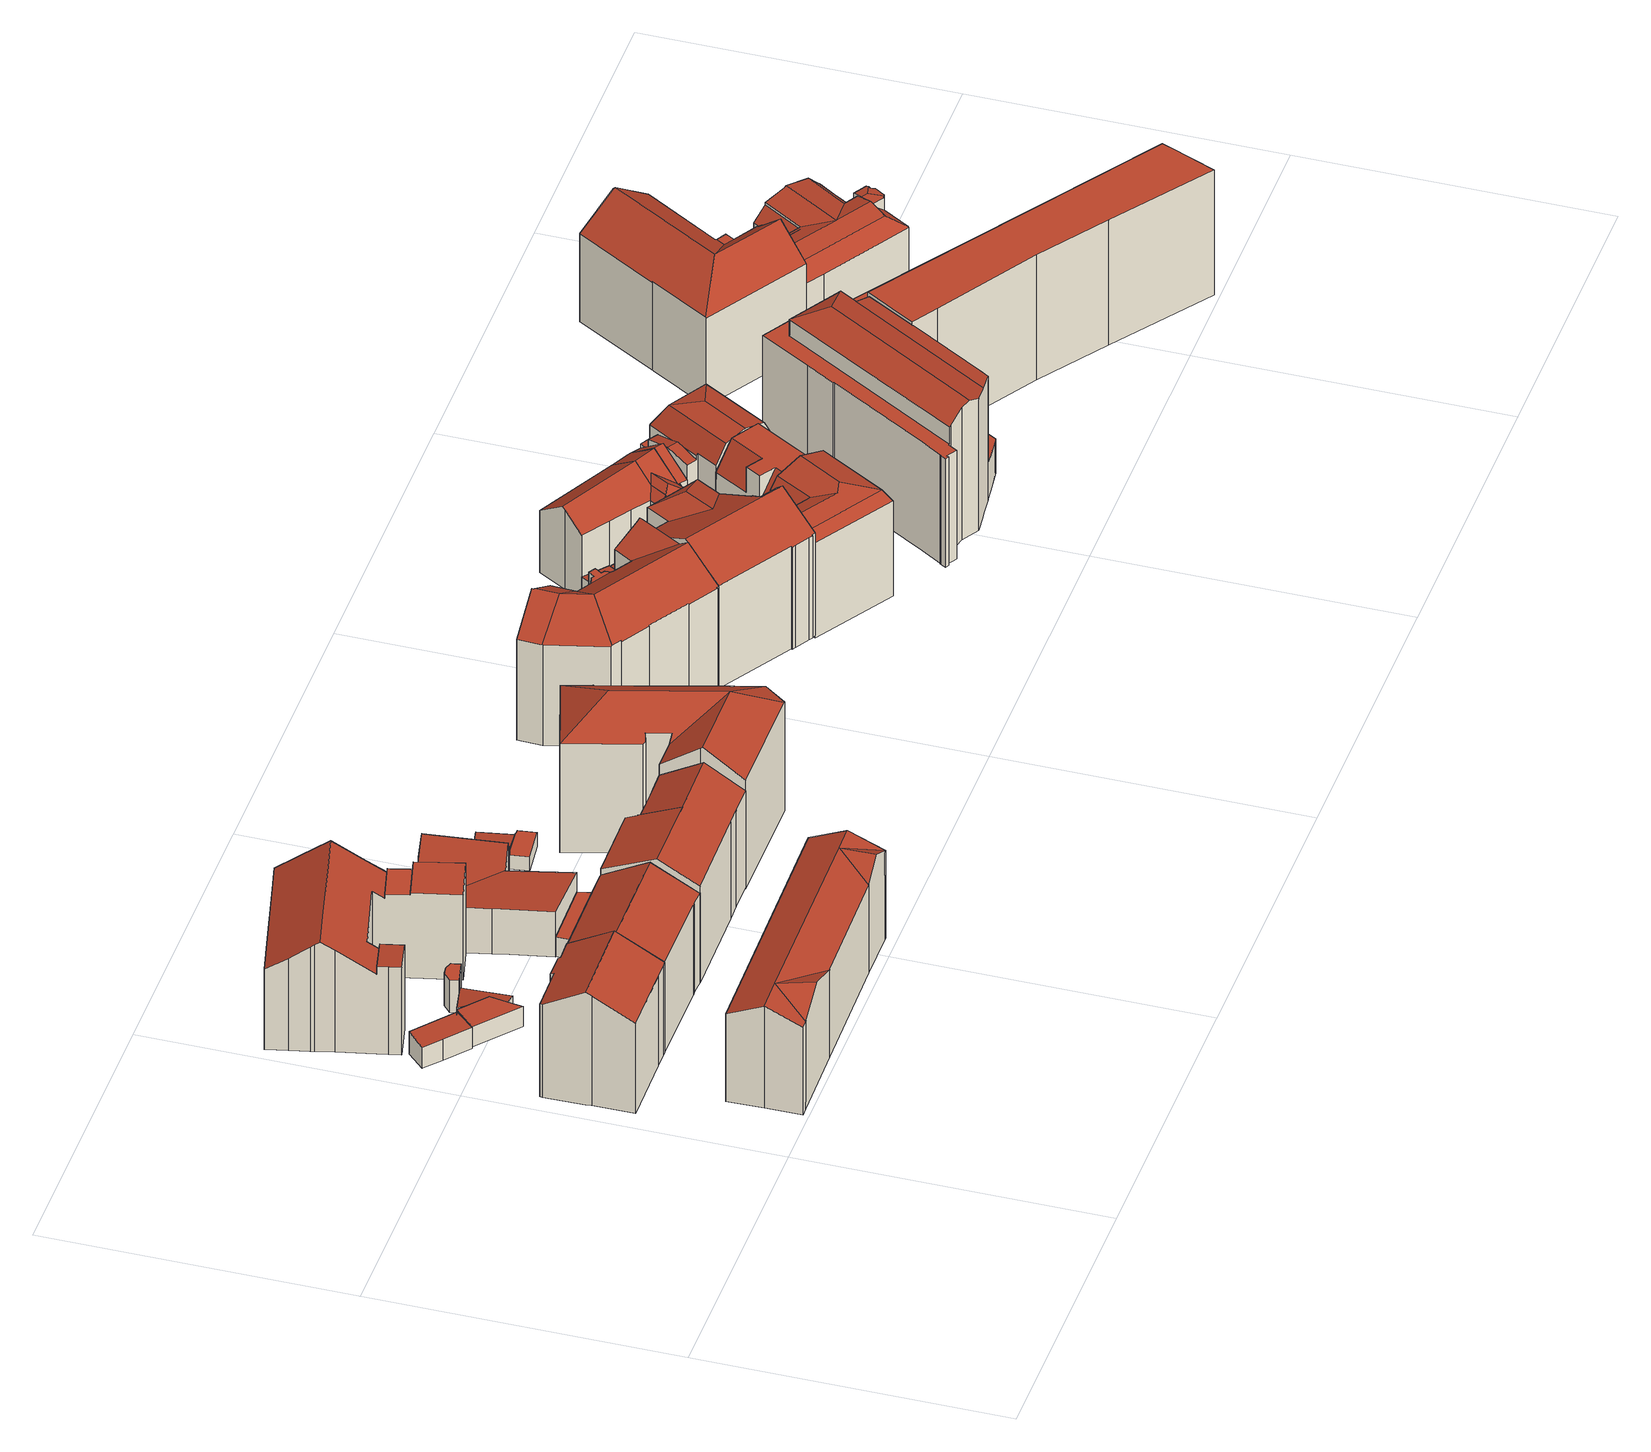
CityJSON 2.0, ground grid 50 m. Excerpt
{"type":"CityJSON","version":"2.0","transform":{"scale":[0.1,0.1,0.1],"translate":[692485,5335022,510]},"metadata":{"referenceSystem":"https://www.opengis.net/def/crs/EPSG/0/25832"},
"CityObjects":{
"building1":{"type":"Building","attributes":{"Gemeindeschluessel":"09162000","HoeheDach":"532.280","HoeheGrund":"511.600","Methode":"2000","NiedrigsteTraufeDesGebaeudes":"528.114","Geometrietyp2DReferenz":"3000","function":"31001_9998","roofType":"3100","measuredHeight":20.68,"storeysAboveGround":4},"geometry":[{"type":"MultiSurface","lod":"2","boundaries":[[[0,1,2,3,4,5,6,7,8,9]],[[10,11,12,13]],[[14,3,2,15]],[[16,9,8,17,18,19]],[[20,12,11,21,0,9,16,22]],[[23,24,10,13,25,26,19,18,17,27,28,29,30,14,15,31]],[[30,4,3,14]],[[15,2,1,31]],[[28,6,5,29]],[[29,5,4,30]],[[26,22,16,19]],[[24,21,11,10]],[[17,8,7,27]],[[25,20,22,26]],[[21,24,23,31,1,0]],[[13,12,20,25]],[[27,7,6,28]]],"semantics":{"surfaces":[{"type":"RoofSurface"},{"type":"WallSurface"},{"type":"GroundSurface"}],"values":[0,1,1,1,0,2,1,1,1,1,1,1,1,1,1,1,1]}}]},
"building2":{"type":"Building","attributes":{"Gemeindeschluessel":"09162000","HoeheDach":"515.642","HoeheGrund":"511.520","Methode":"1000","NiedrigsteTraufeDesGebaeudes":"515.291","Geometrietyp2DReferenz":"3000","function":"31001_2000","roofType":"1000","measuredHeight":4.12},"geometry":[{"type":"MultiSurface","lod":"2","boundaries":[[[32,33,34,35,36,37]],[[38,39,34,33]],[[35,34,39,40,41,42,36]],[[36,42,41,43,44,37]],[[38,33,32,37,44,43,45]],[[43,41,40,45]],[[45,40,39,38]]],"semantics":{"surfaces":[{"type":"WallSurface"},{"type":"RoofSurface"},{"type":"GroundSurface"}],"values":[0,0,1,0,2,0,0]}}]},
"building3":{"type":"Building","attributes":{"Gemeindeschluessel":"09162000","HoeheDach":"516.068","HoeheGrund":"511.680","Methode":"1000","NiedrigsteTraufeDesGebaeudes":"515.443","Geometrietyp2DReferenz":"3000","function":"31001_2000","roofType":"1000","measuredHeight":4.39},"geometry":[{"type":"MultiSurface","lod":"2","boundaries":[[[46,47,48,49]],[[50,51,52,53]],[[53,52,54,55]],[[49,48,51,50]],[[55,46,49,50,53]],[[52,51,48,47,54]],[[55,54,47,46]]],"semantics":{"surfaces":[{"type":"WallSurface"},{"type":"GroundSurface"},{"type":"RoofSurface"}],"values":[0,0,0,0,1,2,0]}}]},
"building4":{"type":"Building","attributes":{"Gemeindeschluessel":"09162000","HoeheDach":"516.424","HoeheGrund":"511.676","Methode":"2000","NiedrigsteTraufeDesGebaeudes":"514.702","Geometrietyp2DReferenz":"3000","function":"31001_2000","roofType":"2100","measuredHeight":4.75},"geometry":[{"type":"MultiSurface","lod":"2","boundaries":[[[56,57,58,59,60,61]],[[62,60,59,63]],[[49,56,61,46]],[[50,57,56,49]],[[63,59,58,64]],[[46,62,63,64,50,49]],[[64,58,57,50]],[[46,61,60,62]]],"semantics":{"surfaces":[{"type":"RoofSurface"},{"type":"WallSurface"},{"type":"GroundSurface"}],"values":[0,1,1,1,1,2,1,1]}}]},
"building5":{"type":"Building","attributes":{"Gemeindeschluessel":"09162000","HoeheDach":"529.180","HoeheGrund":"510.550","Methode":"2000","NiedrigsteTraufeDesGebaeudes":"526.620","Geometrietyp2DReferenz":"3000","function":"31001_9998","roofType":"3100","measuredHeight":18.63,"storeysAboveGround":4},"geometry":[{"type":"MultiSurface","lod":"2","boundaries":[[[65,66,67,68]],[[65,69,70,71,66]],[[72,73,74,75]],[[72,75,70,76,77]],[[78,79,80,81]],[[82,70,75]],[[82,71,70]],[[83,84,85,69]],[[83,69,65]],[[79,78,86,87]],[[85,88,69]],[[68,89,84,83,65]],[[89,90,85,84]],[[90,81,80,88,85]],[[76,70,69,88,80,79,87]],[[77,91,73,72]],[[89,68,67,74,73,91,86,78,81,90]],[[86,91,77,76,87]],[[74,67,66,71,82,75]]],"semantics":{"surfaces":[{"type":"WallSurface"},{"type":"RoofSurface"},{"type":"GroundSurface"}],"values":[0,1,0,1,0,1,1,1,1,0,1,0,0,0,1,0,2,0,0]}}]},
"building6":{"type":"Building","attributes":{"Gemeindeschluessel":"09162000","HoeheDach":"532.120","HoeheGrund":"511.570","Methode":"1000","NiedrigsteTraufeDesGebaeudes":"528.023","Geometrietyp2DReferenz":"3000","function":"31001_9998","roofType":"3100","measuredHeight":20.55,"storeysAboveGround":3},"geometry":[{"type":"MultiSurface","lod":"2","boundaries":[[[92,93,94,10]],[[95,96,97,98,99,100]],[[31,101,102,103]],[[104,99,98,97,105,106,107,108,92,10,24,109,31,103,110,111]],[[108,112,93,92]],[[106,105,113,114,115,107]],[[100,99,104,111,116,117]],[[107,115,112,108]],[[10,94,21,24]],[[117,116,118,102,101,119]],[[21,119,101,31,109,24]],[[97,96,113,105]],[[110,118,116,111]],[[103,102,118,110]],[[93,112,115,114,113,96,95,100,117,119,21,94]]],"semantics":{"surfaces":[{"type":"WallSurface"},{"type":"GroundSurface"},{"type":"RoofSurface"}],"values":[0,0,0,1,0,0,0,0,0,2,0,0,0,0,2]}}]},
"building7":{"type":"Building","attributes":{"Gemeindeschluessel":"09162000","HoeheDach":"517.582","HoeheGrund":"511.582","Methode":"3220","NiedrigsteTraufeDesGebaeudes":"517.582","Geometrietyp2DReferenz":"3000","function":"31001_2000","roofType":"9999","measuredHeight":6},"geometry":[{"type":"MultiSurface","lod":"2","boundaries":[[[120,121,122,123]],[[124,123,122,125,126,127,128]],[[129,130,131,132,121,120,133]],[[121,132,125,122]],[[129,133,124,128]],[[130,129,128,127]],[[133,120,123,124]],[[131,130,127,126]],[[132,131,126,125]]],"semantics":{"surfaces":[{"type":"WallSurface"},{"type":"GroundSurface"},{"type":"RoofSurface"}],"values":[0,1,2,0,0,0,0,0,0]}}]},
"building8":{"type":"Building","attributes":{"Gemeindeschluessel":"09162000","HoeheDach":"531.400","HoeheGrund":"511.310","Methode":"2000","NiedrigsteTraufeDesGebaeudes":"525.935","Geometrietyp2DReferenz":"3000","function":"31001_9998","roofType":"3100","measuredHeight":20.09,"storeysAboveGround":3},"geometry":[{"type":"MultiSurface","lod":"2","boundaries":[[[134,135,136,137]],[[138,139,140,141,142,143,144,145]],[[146,147,148,149]],[[150,151,152,153]],[[154,155,156,153,152,157]],[[158,159,160,161]],[[162,163,160,159]],[[164,165,166,167]],[[168,163,162,169]],[[170,137,136,147,146,171,172]],[[173,174,135,134]],[[175,172,171,176,177,178]],[[142,141,151,150]],[[178,177,165,164]],[[179,180,181,182,183,155,154]],[[184,185,169,162,159,158,186,187,188,189]],[[149,148,174,173,190,191,192]],[[163,168,193,182,181,161,160]],[[166,165,177,176,194,195,157,152,151,141,140,139,138]],[[136,135,174,148,147]],[[191,196,197,189,188,198,199,192]],[[169,185,184,189,197,196,191,190,173,134,137,170,172,175,178,164,167,145,144,143,142,150,153,156,155,183,182,193,168]],[[171,146,149,192,199,198,188,187,179,154,157,195,194,176]],[[158,161,181,180,186]],[[167,166,138,145]],[[187,186,180,179]]],"semantics":{"surfaces":[{"type":"WallSurface"},{"type":"RoofSurface"},{"type":"GroundSurface"}],"values":[0,0,0,0,0,0,1,0,0,0,0,0,0,0,0,0,0,0,1,1,0,2,1,1,0,0]}}]},
"building9":{"type":"Building","attributes":{"Gemeindeschluessel":"09162000","HoeheDach":"515.216","HoeheGrund":"511.610","Methode":"1000","NiedrigsteTraufeDesGebaeudes":"515.216","Geometrietyp2DReferenz":"3000","function":"31001_2000","roofType":"1000","measuredHeight":3.61},"geometry":[{"type":"MultiSurface","lod":"2","boundaries":[[[200,201,202,203,204,205]],[[206,203,202,207]],[[208,209,201,200,205,111]],[[208,111,210,206,207,209]],[[205,204,203,206,210,111]],[[207,202,201,209]]],"semantics":{"surfaces":[{"type":"RoofSurface"},{"type":"WallSurface"},{"type":"GroundSurface"}],"values":[0,1,1,2,1,1]}}]},
"building10":{"type":"Building","attributes":{"Gemeindeschluessel":"09162000","HoeheDach":"532.950","HoeheGrund":"511.436","Methode":"2000","NiedrigsteTraufeDesGebaeudes":"529.121","Geometrietyp2DReferenz":"3000","function":"31001_9998","roofType":"2100","measuredHeight":21.51,"storeysAboveGround":5},"geometry":[{"type":"MultiSurface","lod":"2","boundaries":[[[211,212,213,214,215,216,217]],[[218,219,220,221]],[[222,221,220,215,214]],[[223,224,225,217,216,226]],[[225,227,228,229,211,217]],[[216,215,220,219,230,231,232,233]],[[234,232,231,235]],[[222,214,213,236]],[[234,237,223,226,233,232]],[[222,236,238,229,228,227,239,237,234,235,240,218,221]],[[227,225,224,239]],[[240,230,219,218]],[[238,212,211,229]],[[223,237,239,224]],[[233,226,216]],[[236,213,212,238]],[[235,231,230,240]]],"semantics":{"surfaces":[{"type":"RoofSurface"},{"type":"WallSurface"},{"type":"GroundSurface"}],"values":[0,1,1,0,1,0,1,1,1,2,1,1,1,1,1,1,1]}}]},
"building11":{"type":"Building","attributes":{"Gemeindeschluessel":"09162000","HoeheDach":"519.822","HoeheGrund":"511.500","Methode":"1000","NiedrigsteTraufeDesGebaeudes":"518.815","Geometrietyp2DReferenz":"3000","function":"31001_9998","roofType":"9999","measuredHeight":8.32},"geometry":[{"type":"MultiSurface","lod":"2","boundaries":[[[241,242,243,244]],[[245,246,247,248,249,250]],[[251,252,253,254,255,256]],[[257,258,242,241]],[[254,259,260,243,242,258,261,262,255]],[[263,264,265,266,246,245,250,267,268,252,251,256,269,270,257,241,244]],[[267,250,249,271,272,268]],[[255,262,261,258,257,270,269,256]],[[273,274,247,246,266,265,264,259]],[[253,272,271,249,248,247,274,273,259,254]],[[268,272,253,252]],[[264,263,244,243,260,259]]],"semantics":{"surfaces":[{"type":"WallSurface"},{"type":"RoofSurface"},{"type":"GroundSurface"}],"values":[0,0,0,0,1,2,0,0,0,1,0,0]}}]},
"building12":{"type":"Building","attributes":{"Gemeindeschluessel":"09162000","HoeheDach":"514.893","HoeheGrund":"511.470","Methode":"1000","NiedrigsteTraufeDesGebaeudes":"514.443","Geometrietyp2DReferenz":"3000","function":"31001_2000","roofType":"1000","measuredHeight":3.42},"geometry":[{"type":"MultiSurface","lod":"2","boundaries":[[[275,276,277,278,279,280]],[[277,281,282,278]],[[276,283,281,277]],[[275,280,284,285,283,276]],[[286,284,280,279,278,282]],[[283,285,284,286,282,281]]],"semantics":{"surfaces":[{"type":"GroundSurface"},{"type":"WallSurface"},{"type":"RoofSurface"}],"values":[0,1,1,1,1,2]}}]},
"building13":{"type":"Building","attributes":{"Gemeindeschluessel":"09162000","HoeheDach":"515.369","HoeheGrund":"511.440","Methode":"1000","NiedrigsteTraufeDesGebaeudes":"515.369","Geometrietyp2DReferenz":"3000","function":"31001_2000","roofType":"1000","measuredHeight":3.93},"geometry":[{"type":"MultiSurface","lod":"2","boundaries":[[[287,288,289,290]],[[291,292,293,294,295,296,289,288]],[[297,293,292,298]],[[299,294,293,297]],[[300,295,294,299]],[[287,290,301,300,299,297,298,302]],[[301,296,295,300]],[[298,292,291,302]],[[290,289,296,301]],[[302,291,288,287]]],"semantics":{"surfaces":[{"type":"WallSurface"},{"type":"RoofSurface"},{"type":"GroundSurface"}],"values":[0,1,0,0,0,2,0,0,0,0]}}]},
"building14":{"type":"Building","attributes":{"Gemeindeschluessel":"09162000","HoeheDach":"513.938","HoeheGrund":"511.340","Methode":"1000","NiedrigsteTraufeDesGebaeudes":"513.938","Geometrietyp2DReferenz":"3000","function":"31001_2000","roofType":"1000","measuredHeight":2.6},"geometry":[{"type":"MultiSurface","lod":"2","boundaries":[[[303,304,305,306]],[[307,308,309,310,304,303,311,312]],[[313,314,315,306,305,316,317,318]],[[315,311,303,306]],[[310,309,317,316]],[[313,318,308,307]],[[313,307,312,314]],[[310,316,305,304]],[[308,318,317,309]],[[312,311,315,314]]],"semantics":{"surfaces":[{"type":"WallSurface"},{"type":"RoofSurface"},{"type":"GroundSurface"}],"values":[0,1,2,0,0,0,0,0,0,0]}}]},
"building15":{"type":"Building","attributes":{"Gemeindeschluessel":"09162000","HoeheDach":"514.381","HoeheGrund":"511.240","Methode":"1000","NiedrigsteTraufeDesGebaeudes":"513.704","Geometrietyp2DReferenz":"3000","function":"31001_2000","roofType":"1000","measuredHeight":3.14},"geometry":[{"type":"MultiSurface","lod":"2","boundaries":[[[319,320,321,322]],[[323,324,325,326]],[[327,328,320,319]],[[322,321,324,323]],[[329,330,328,327]],[[331,332,330,329]],[[333,326,325,334,335,336]],[[335,332,331,336]],[[334,325,324,321,320,328,330,332,335]],[[323,326,333,336,331,329,327,319,322]]],"semantics":{"surfaces":[{"type":"WallSurface"},{"type":"RoofSurface"},{"type":"GroundSurface"}],"values":[0,0,0,0,0,0,0,0,1,2]}}]},
"building16":{"type":"Building","attributes":{"Gemeindeschluessel":"09162000","HoeheDach":"535.569","HoeheGrund":"511.134","Methode":"1000","NiedrigsteTraufeDesGebaeudes":"531.143","Geometrietyp2DReferenz":"3000","function":"31001_9998","roofType":"3100","measuredHeight":24.43,"storeysAboveGround":5},"geometry":[{"type":"MultiSurface","lod":"2","boundaries":[[[337,338,339,340,341]],[[342,343,344,345]],[[346,340,339,347]],[[348,344,343,349,337]],[[350,351,352,353]],[[354,355,356,357]],[[358,359,360,361]],[[359,358,362,363]],[[351,350,364,365]],[[346,366,367,341,340]],[[367,366,345,344,348]],[[342,353,352,349,343]],[[363,362,368,369]],[[370,357,356,371,372]],[[337,373,374,368,362,358,361,338]],[[337,349,352,351,365,372,371,373]],[[370,372,365,364]],[[338,361,360,347,339]],[[374,373,371,356,355]],[[337,341,367,348]],[[354,369,368,374,355]],[[366,346,347,360,359,363,369,354,357,370,364,350,353,342,345]]],"semantics":{"surfaces":[{"type":"RoofSurface"},{"type":"WallSurface"},{"type":"GroundSurface"}],"values":[0,1,1,0,1,1,1,1,1,1,1,1,1,1,0,0,1,1,0,0,1,2]}}]},
"building17":{"type":"Building","attributes":{"Gemeindeschluessel":"09162000","HoeheDach":"534.060","HoeheGrund":"511.125","Methode":"2000","NiedrigsteTraufeDesGebaeudes":"529.540","Geometrietyp2DReferenz":"3000","function":"31001_9998","roofType":"3100","measuredHeight":22.93,"storeysAboveGround":5},"geometry":[{"type":"MultiSurface","lod":"2","boundaries":[[[375,376,377,378]],[[379,380,381,382,383]],[[384,385,386,387]],[[382,381,388,386,385,389,390,391]],[[375,392,393,394,376]],[[395,396,397,377,376,394]],[[398,399,379,383]],[[400,401,402,403]],[[404,405,399,398,406]],[[407,408,409,391,390]],[[410,411,406,398,383,382,391,409,412,413,414]],[[415,416,401,400]],[[417,418,419,420]],[[404,406,411,421,422,423,424]],[[425,422,421,426]],[[427,428,420,419]],[[405,404,424,429]],[[410,414,430,431,402,401,416,432,417,420,428,433]],[[434,435,397,396,436]],[[387,386,388,437]],[[438,412,409,408]],[[439,389,385,384]],[[440,433,428,427]],[[429,424,423,441]],[[442,432,416,415]],[[443,444,431,430,445]],[[426,421,411,410,433,440]],[[441,423,422,425]],[[378,377,397,435]],[[438,434,436,446,413,412]],[[446,436,396,395]],[[418,417,432,442]],[[437,388,381,380]],[[407,390,389,439]],[[445,430,414,395,394,393]],[[443,445,393,392]],[[418,442,415,400,403,444,443,392,375,378,435,434,438,408,407,439,384,387,437,380,379,399,405,429,441,425,426,440,427,419]],[[403,402,431,444]],[[414,413,446,395]]],"semantics":{"surfaces":[{"type":"WallSurface"},{"type":"RoofSurface"},{"type":"GroundSurface"}],"values":[0,0,0,1,0,1,0,0,0,0,1,0,0,1,0,0,0,1,0,0,0,0,0,0,0,0,0,0,0,0,1,0,0,0,1,0,2,0,1]}}]},
"building18":{"type":"Building","attributes":{"Gemeindeschluessel":"09162000","HoeheDach":"513.263","HoeheGrund":"510.736","Methode":"1000","NiedrigsteTraufeDesGebaeudes":"513.263","Geometrietyp2DReferenz":"3000","function":"31001_2000","roofType":"1000","measuredHeight":2.53,"storeysAboveGround":1},"geometry":[{"type":"MultiSurface","lod":"2","boundaries":[[[447,448,449,450]],[[451,452,453,454]],[[451,455,447,450,456,452]],[[455,451,454,457]],[[456,458,453,452]],[[456,450,449,458]],[[457,454,453,458,449,448]],[[447,455,457,448]]],"semantics":{"surfaces":[{"type":"WallSurface"},{"type":"GroundSurface"},{"type":"RoofSurface"}],"values":[0,0,1,0,0,0,2,0]}}]},
"building19":{"type":"Building","attributes":{"Gemeindeschluessel":"09162000","HoeheDach":"534.440","HoeheGrund":"510.907","Methode":"2000","NiedrigsteTraufeDesGebaeudes":"529.702","Geometrietyp2DReferenz":"3000","function":"31001_1000","roofType":"2100","measuredHeight":23.53,"storeysAboveGround":5},"geometry":[{"type":"MultiSurface","lod":"2","boundaries":[[[459,460,461]],[[462,463,464,465]],[[466,467,468,469]],[[470,471,472,473]],[[474,475,476,477,478]],[[479,469,468,480]],[[481,482,483,484,485]],[[486,466,469,487,488]],[[489,467,490,491,492]],[[493,494,495,496]],[[497,498,499,500]],[[473,472,501,502]],[[469,479,503,487]],[[486,490,467,466]],[[502,501,504,505]],[[499,498,478,477,461,484,483,464,463,495,494]],[[477,476,504,501,472,471,459,461]],[[474,478,498,497]],[[485,488,487,503,481]],[[496,495,463,462]],[[470,492,491,460,459,471]],[[485,484,461,460,491,490,486,488]],[[480,468,467,489]],[[505,504,476,475]],[[499,494,493,506,500]],[[470,473,502,505,475,474,497,500,506,493,496,462,465,482,481,503,479,480,489,492]],[[465,464,483,482]]],"semantics":{"surfaces":[{"type":"WallSurface"},{"type":"RoofSurface"},{"type":"GroundSurface"}],"values":[0,0,1,0,0,0,0,1,0,0,0,0,0,1,0,1,1,0,0,0,0,1,0,0,0,2,0]}}]},
"building20":{"type":"Building","attributes":{"Gemeindeschluessel":"09162000","HoeheDach":"514.347","HoeheGrund":"510.700","Methode":"2000","NiedrigsteTraufeDesGebaeudes":"513.606","Geometrietyp2DReferenz":"3000","function":"31001_2000","roofType":"1000","measuredHeight":3.65},"geometry":[{"type":"MultiSurface","lod":"2","boundaries":[[[452,507,508,509]],[[510,511,512,513]],[[451,452,509,510,513,514,515,516,517]],[[513,512,518,514]],[[519,520,521,518,512,511,508,507,522]],[[509,508,511,510]],[[451,522,507,452]],[[517,519,522,451]],[[516,520,519,517]],[[514,518,521,515]],[[515,521,520,516]]],"semantics":{"surfaces":[{"type":"WallSurface"},{"type":"GroundSurface"},{"type":"RoofSurface"}],"values":[0,0,1,0,2,0,0,0,0,0,0]}}]},
"building21":{"type":"Building","attributes":{"Gemeindeschluessel":"09162000","HoeheDach":"514.982","HoeheGrund":"510.649","Methode":"1000","NiedrigsteTraufeDesGebaeudes":"514.223","Geometrietyp2DReferenz":"3000","function":"31001_2000","roofType":"1000","measuredHeight":4.33},"geometry":[{"type":"MultiSurface","lod":"2","boundaries":[[[523,524,525,526]],[[527,528,529,530]],[[523,526,531,532,528,527]],[[533,525,524,530,529,534]],[[531,533,534,532]],[[526,525,533,531]],[[532,534,529,528]],[[527,530,524,523]]],"semantics":{"surfaces":[{"type":"WallSurface"},{"type":"GroundSurface"},{"type":"RoofSurface"}],"values":[0,0,1,2,0,0,0,0]}}]},
"building22":{"type":"Building","attributes":{"Gemeindeschluessel":"09162000","HoeheDach":"531.231","HoeheGrund":"510.457","Methode":"2000","NiedrigsteTraufeDesGebaeudes":"527.935","Geometrietyp2DReferenz":"3000","function":"31001_9998","roofType":"3100","measuredHeight":20.77,"storeysAboveGround":5},"geometry":[{"type":"MultiSurface","lod":"2","boundaries":[[[535,536,537,538]],[[536,539,540,537]],[[541,542,543,535,538]],[[536,544,545,546,539]],[[547,548,549,541,538,537,540]],[[550,551,549,548]],[[551,552,553,542]],[[554,546,545,555]],[[556,553,552,557,555,545,544]],[[547,554,555,557,550,548]],[[557,552,551,550]],[[554,547,540,539,546]],[[541,549,551,542]],[[556,544,536,535,543]],[[542,553,556,543]]],"semantics":{"surfaces":[{"type":"RoofSurface"},{"type":"WallSurface"},{"type":"GroundSurface"}],"values":[0,0,0,0,1,1,0,1,1,2,1,1,0,0,0]}}]},
"building23":{"type":"Building","attributes":{"Gemeindeschluessel":"09162000","HoeheDach":"514.035","HoeheGrund":"510.800","Methode":"2000","NiedrigsteTraufeDesGebaeudes":"513.744","Geometrietyp2DReferenz":"3000","function":"31001_2000","roofType":"1000","measuredHeight":3.23,"storeysAboveGround":1},"geometry":[{"type":"MultiSurface","lod":"2","boundaries":[[[558,559,560,561]],[[562,563,559,558]],[[561,560,564,565]],[[561,565,562,558]],[[565,564,563,562]],[[559,563,564,560]]],"semantics":{"surfaces":[{"type":"WallSurface"},{"type":"GroundSurface"},{"type":"RoofSurface"}],"values":[0,0,0,1,0,2]}}]},
"building24":{"type":"Building","attributes":{"Gemeindeschluessel":"09162000","HoeheDach":"525.510","HoeheGrund":"510.493","Methode":"2000","NiedrigsteTraufeDesGebaeudes":"521.856","Geometrietyp2DReferenz":"3000","function":"31001_1000","roofType":"3100","measuredHeight":15.02,"storeysAboveGround":3},"geometry":[{"type":"MultiSurface","lod":"2","boundaries":[[[566,567,568,569,570,571,572,573]],[[566,574,575,567]],[[576,577,578,574]],[[579,580,568,567,575,578,577]],[[581,571,570,582]],[[583,580,579,584]],[[584,582,570,569,583]],[[576,585,586,587,581,582,584,579,577]],[[587,572,571,581]],[[583,569,568,580]],[[566,573,586,585]],[[586,573,572,587]],[[578,575,574]],[[566,585,576,574]]],"semantics":{"surfaces":[{"type":"RoofSurface"},{"type":"WallSurface"},{"type":"GroundSurface"}],"values":[0,0,1,1,1,1,1,2,1,0,1,1,0,1]}}]},
"building25":{"type":"Building","attributes":{"Gemeindeschluessel":"09162000","HoeheDach":"529.100","HoeheGrund":"510.361","Methode":"2000","NiedrigsteTraufeDesGebaeudes":"524.351","Geometrietyp2DReferenz":"3000","function":"31001_9998","roofType":"1000","measuredHeight":18.74,"storeysAboveGround":4},"geometry":[{"type":"MultiSurface","lod":"2","boundaries":[[[588,589,590,591]],[[592,589,588,593]],[[594,593,588,591,595,596]],[[597,598,599]],[[592,600,601,602,590,589]],[[603,595,591,590,602,599,598,604]],[[605,594,596,606,604,598,597,607]],[[595,603,606,596]],[[603,604,606]],[[605,607,601,600]],[[594,605,600,592,593]],[[599,602,601,607,597]]],"semantics":{"surfaces":[{"type":"RoofSurface"},{"type":"WallSurface"},{"type":"GroundSurface"}],"values":[0,1,1,1,1,0,1,0,1,1,2,0]}}]},
"building26":{"type":"Building","attributes":{"Gemeindeschluessel":"09162000","HoeheDach":"525.510","HoeheGrund":"510.376","Methode":"2000","NiedrigsteTraufeDesGebaeudes":"521.853","Geometrietyp2DReferenz":"3000","function":"31001_1000","roofType":"3100","measuredHeight":15.13},"geometry":[{"type":"MultiSurface","lod":"2","boundaries":[[[567,568,580,608,609,610,611]],[[612,608,580,613]],[[614,568,567,615,616]],[[580,568,614,617,613]],[[612,618,619,620,609,608]],[[619,621,622,620]],[[620,622,610,609]],[[623,615,567,611]],[[618,617,614,616,621,619]],[[612,613,617,618]],[[622,621,623,611,610]],[[623,621,616,615]]],"semantics":{"surfaces":[{"type":"WallSurface"},{"type":"RoofSurface"},{"type":"GroundSurface"}],"values":[0,0,1,1,2,0,0,1,0,0,1,1]}}]},
"building27":{"type":"Building","attributes":{"Gemeindeschluessel":"09162000","HoeheDach":"525.560","HoeheGrund":"510.373","Methode":"2000","NiedrigsteTraufeDesGebaeudes":"519.827","Geometrietyp2DReferenz":"3000","function":"31001_9998","roofType":"3100","measuredHeight":15.19},"geometry":[{"type":"MultiSurface","lod":"2","boundaries":[[[624,625,626,619,618,627,628]],[[624,628,629,630,631]],[[618,617,632,627]],[[624,631,633,625]],[[627,632,629,628]],[[626,634,635,619]],[[634,633,631,630,636,635]],[[634,626,625,633]],[[636,617,618,619,635]],[[630,629,632,617,636]]],"semantics":{"surfaces":[{"type":"GroundSurface"},{"type":"WallSurface"},{"type":"RoofSurface"}],"values":[0,1,1,1,1,1,2,1,1,2]}}]},
"building28":{"type":"Building","attributes":{"Gemeindeschluessel":"09162000","HoeheDach":"529.500","HoeheGrund":"510.180","Methode":"2000","NiedrigsteTraufeDesGebaeudes":"522.570","Geometrietyp2DReferenz":"3000","function":"31001_9998","roofType":"3200","measuredHeight":19.32,"storeysAboveGround":5},"geometry":[{"type":"MultiSurface","lod":"2","boundaries":[[[637,638,639,640,641,642]],[[643,644,645,646]],[[647,648,649]],[[650,637,642,651,652,646,645]],[[653,654,655,656]],[[657,658,639,638]],[[659,655,654,660,661]],[[653,662,649,648,660,654]],[[641,663,664,651,642]],[[665,644,643,666,667]],[[656,650,645,644,665,662,653]],[[646,652,666,643]],[[668,647,649,669]],[[664,667,666,652,651]],[[670,648,647,668]],[[671,672,670,668,669,658,657]],[[667,664,663]],[[671,657,638,637,650,656,655,659]],[[672,671,659,661]],[[672,661,660,648,670]],[[641,640,663]],[[665,667,663,640,639,658,669,649,662]]],"semantics":{"surfaces":[{"type":"WallSurface"},{"type":"RoofSurface"},{"type":"GroundSurface"}],"values":[0,1,1,0,0,0,0,1,1,0,0,0,1,1,1,0,0,2,0,1,0,1]}}]},
"building29":{"type":"Building","attributes":{"Gemeindeschluessel":"09162000","HoeheDach":"534.920","HoeheGrund":"510.050","Methode":"2000","NiedrigsteTraufeDesGebaeudes":"516.445","Geometrietyp2DReferenz":"3000","function":"31001_9998","roofType":"3200","measuredHeight":24.87,"storeysAboveGround":5},"geometry":[{"type":"MultiSurface","lod":"2","boundaries":[[[673,674,675,676]],[[677,678,679,680,681,674,673]],[[682,683,684,685,686,687,688,689]],[[690,691,692,693]],[[694,695,689,688,696,697,698,699]],[[700,701,696,702]],[[693,692,703,704]],[[705,706,707,708]],[[697,696,701]],[[709,710,694,699,711,712]],[[676,675,713,714]],[[715,716,717,718,704,703]],[[719,720,721,685,684,683]],[[679,711,699,698,697,701,722,680]],[[710,723,724,725,682,689,695,694]],[[726,727,691,690]],[[728,729,730,731,732,733,734,735,725,724,723,710,709,712,678,677,673,676,714,705,708,736,737,738,726,690,693,704,718,717,739,740]],[[732,741,742,733]],[[706,713,675,674,681,743,700,702,744,745,746,747,748,716,715,703,692,691,727,749,750,751,707]],[[712,711,679,678]],[[702,696,688,744]],[[685,721,741,732,731,730,686]],[[752,742,741,721,720,719]],[[736,751,750,737]],[[748,747,740,739,717,716]],[[725,735,734,733,742,752,719,683,682]],[[730,729,728,746,745,687,686]],[[740,747,746,728]],[[680,722,701,700,743,681]],[[744,688,687,745]],[[708,707,751,736]],[[714,713,706,705]],[[750,749,727,726,738,737]]],"semantics":{"surfaces":[{"type":"WallSurface"},{"type":"RoofSurface"},{"type":"GroundSurface"}],"values":[0,0,1,0,1,0,0,0,1,0,0,0,0,1,0,0,2,0,1,0,0,0,1,0,0,0,0,0,0,0,0,0,0]}}]},
"building30":{"type":"Building","attributes":{"Gemeindeschluessel":"09162000","HoeheDach":"533.325","HoeheGrund":"510.290","Methode":"2000","NiedrigsteTraufeDesGebaeudes":"526.844","Geometrietyp2DReferenz":"3000","function":"31001_9998","roofType":"1000","measuredHeight":23.04,"storeysAboveGround":5},"geometry":[{"type":"MultiSurface","lod":"2","boundaries":[[[753,754,755,756]],[[757,758,759,760]],[[761,762,763,764]],[[765,766,767,768,769,770,771,772,773,774,775,776]],[[760,759,754,753]],[[768,767,777,778]],[[779,763,762,771,770]],[[780,756,755,781,765,776]],[[782,783,784,764,763,779,785,778,777,786]],[[781,755,754,759,758,786,777,767,766,765]],[[782,786,758,757]],[[772,771,762,761]],[[784,783,782,757,760,753,756,780,776,775,774,773,772,761,764]],[[778,785,769,768]],[[770,769,785,779]]],"semantics":{"surfaces":[{"type":"WallSurface"},{"type":"RoofSurface"},{"type":"GroundSurface"}],"values":[0,0,0,0,0,0,1,0,0,1,0,0,2,1,0]}}]},
"building31":{"type":"Building","attributes":{"Gemeindeschluessel":"09162000","HoeheDach":"531.347","HoeheGrund":"510.090","Methode":"2000","NiedrigsteTraufeDesGebaeudes":"526.277","Geometrietyp2DReferenz":"3000","function":"31001_9998","roofType":"3100","measuredHeight":21.26,"storeysAboveGround":4},"geometry":[{"type":"MultiSurface","lod":"2","boundaries":[[[787,788,789,790,791,792,793,794]],[[795,796,797,798,799,800,801,802]],[[803,804,805,806]],[[807,796,808,809]],[[810,799,798,811]],[[806,812,813,814,810,811,815,807,809,816,794,793,792,791,817,818,819,803]],[[811,798,797,815]],[[820,821,813,812,806,805]],[[816,809,808,822,787,794]],[[823,804,803,819,818,824]],[[814,800,799,810]],[[817,825,824,818]],[[800,821,820,801]],[[815,797,796,807]],[[802,826,823,824,825,827,790,789,788]],[[814,813,821,800]],[[822,808,796,795,802,788,787]],[[791,827,825,817]],[[790,827,791]],[[801,820,805,804,823,826,802]]],"semantics":{"surfaces":[{"type":"WallSurface"},{"type":"RoofSurface"},{"type":"GroundSurface"}],"values":[0,1,0,0,0,2,0,0,0,0,0,0,1,0,1,0,1,0,0,1]}}]},
"building32":{"type":"Building","attributes":{"Gemeindeschluessel":"09162000","HoeheDach":"525.850","HoeheGrund":"510.192","Methode":"2000","NiedrigsteTraufeDesGebaeudes":"522.349","Geometrietyp2DReferenz":"3000","function":"31001_9998","roofType":"3100","measuredHeight":15.66,"storeysAboveGround":3},"geometry":[{"type":"MultiSurface","lod":"2","boundaries":[[[828,829,830,831,832]],[[833,834,835,836,837]],[[838,839,832,831,840,841,842,843,844,845,846]],[[847,846,845,848]],[[849,850,851,852]],[[853,854,855,856,857,858]],[[859,860,861,862,863]],[[833,837,864,865]],[[866,867,868,869]],[[839,870,828,832]],[[847,871,861,860,838,846]],[[834,833,865,872,873,874,849,852,871,847,848,875,876,877,878,879,830,829,880,881,882,883,884]],[[863,885,886,887,859]],[[873,888,889,869,868,890,874]],[[866,891,853,892,867]],[[859,839,838,860]],[[882,893,894,883]],[[831,830,879,840]],[[875,844,843,876]],[[883,894,895,884]],[[887,870,839,859]],[[869,889,891,866]],[[863,896,897,885]],[[867,892,863,862,898]],[[899,900,864,837,836,901]],[[873,872,900,899,888]],[[865,864,900,872]],[[871,852,851,898,862,861]],[[876,843,842,877]],[[880,829,828,870,887,886]],[[881,880,886,885,897,902]],[[896,858,857]],[[853,858,896,863,892]],[[848,845,844,875]],[[878,841,840,879]],[[850,890,868,867,898,851]],[[850,849,874,890]],[[881,902,893,882]],[[857,856,895,894,893,902,897,896]],[[834,884,895,856,855,835]],[[877,842,841,878]],[[889,888,899,901,854,853,891]],[[854,901,836,835,855]]],"semantics":{"surfaces":[{"type":"WallSurface"},{"type":"RoofSurface"},{"type":"GroundSurface"}],"values":[0,0,1,0,0,0,1,0,1,1,0,2,1,0,0,0,0,0,0,0,0,0,1,1,1,0,0,0,0,0,0,0,1,0,0,1,0,0,1,0,0,1,1]}}]}
},
"vertices":[
[167,317,223],[166,389,184],[158,389,184],[132,388,184],[132,392,181],[93,392,181],[92,386,184],[14,384,185],[13,379,187],[14,314,223],[168,240,16],[168,240,181],[161,240,181],[161,240,16],[132,388,16],[158,389,16],[15,305,218],[13,379,16],[14,314,16],[15,305,16],[134,240,181],[167,308,218],[16,238,182],[167,317,16],[167,308,16],[134,240,16],[16,238,16],[14,384,16],[92,386,16],[93,392,16],[132,392,16],[166,389,16],
[30,567,15],[56,545,15],[56,545,53],[30,567,53],[29,568,53],[29,568,15],[96,512,15],[96,512,53],[121,543,56],[56,596,56],[37,576,54],[56,596,15],[37,576,15],[121,543,15],
[121,543,17],[121,543,61],[165,507,61],[165,507,17],[165,480,17],[165,480,57],[165,455,54],[165,455,17],[96,512,54],[96,512,17],
[165,507,54],[165,480,54],[193,480,47],[189,559,47],[171,555,52],[121,543,64],[171,555,17],[189,559,17],[193,480,17],
[449,15,167],[241,11,166],[241,11,5],[449,15,5],[491,73,192],[154,68,192],[240,11,166],[98,8,166],[98,8,5],[112,8,5],[112,8,166],[97,67,192],[97,66,192],[533,133,5],[533,133,166],[534,76,191],[534,76,5],[176,10,192],[492,16,192],[531,16,169],[535,16,167],[95,125,5],[95,125,166],[534,74,192],[531,16,5],[535,16,5],[97,66,5],
[311,241,16],[311,241,181],[168,240,182],[343,241,180],[343,240,180],[343,240,16],[343,241,16],[342,309,16],[342,309,217],[166,389,181],[314,391,181],[314,391,16],[342,316,16],[340,240,16],[322,241,16],[316,241,16],[311,240,16],[167,314,16],[338,391,16],[341,391,16],[311,240,180],[340,240,180],[322,241,180],[316,241,180],[341,391,181],[342,316,221],[338,391,181],[167,314,221],
[205,578,76],[208,563,76],[208,563,16],[205,578,16],[192,582,16],[189,559,16],[171,555,16],[167,568,16],[180,580,16],[180,580,76],[167,568,76],[171,555,76],[189,559,76],[192,582,76],
[53,606,13],[53,606,174],[49,625,174],[49,625,13],[7,802,160],[68,817,160],[182,844,160],[243,859,160],[243,859,13],[182,844,13],[68,817,13],[7,802,13],[45,642,159],[45,642,174],[105,656,168],[105,656,159],[259,795,13],[259,795,203],[261,786,209],[261,786,13],[275,728,179],[275,728,13],[263,779,13],[263,779,214],[232,648,166],[232,648,170],[292,662,180],[292,662,166],[250,573,170],[311,588,180],[22,736,13],[22,736,205],[15,767,183],[15,767,13],[311,588,13],[250,573,13],[45,642,13],[31,701,200],[31,701,13],[114,620,13],[114,620,168],[26,722,13],[26,722,214],[24,730,209],[24,730,13],[283,699,159],[283,699,166],[292,663,166],[292,663,13],[283,699,13],[222,684,13],[232,648,13],[222,684,166],[222,684,159],[218,702,171],[218,702,13],[105,656,13],[101,674,13],[101,674,171],[292,662,13],[87,737,214],[202,764,214],[102,674,13],[217,702,13],[217,702,171],[102,674,171],
[348,391,52],[469,393,52],[451,461,52],[340,459,52],[340,422,52],[341,391,52],[340,459,16],[451,461,16],[348,391,16],[469,393,16],[340,422,16],
[343,240,192],[503,242,192],[533,243,192],[581,243,192],[582,308,229],[471,306,229],[342,305,229],[581,375,14],[581,375,191],[582,313,226],[582,313,14],[581,243,14],[469,374,200],[469,393,191],[341,391,192],[470,374,200],[341,391,14],[342,309,14],[343,240,14],[545,374,191],[531,374,191],[506,374,191],[470,374,191],[506,374,14],[531,374,14],[533,243,14],[469,374,14],[503,242,14],[469,393,14],[545,374,14],
[461,701,15],[461,701,98],[489,577,88],[489,577,15],[450,461,15],[451,461,15],[451,461,88],[450,461,88],[340,459,98],[340,459,15],[292,662,15],[311,588,15],[311,588,98],[292,662,98],[292,663,98],[292,663,15],[455,700,15],[455,700,98],[425,562,88],[426,562,88],[406,689,98],[396,686,98],[426,562,15],[425,562,15],[425,561,15],[430,542,15],[323,538,15],[320,550,15],[396,686,15],[406,689,15],[323,538,98],[320,550,98],[425,561,88],[430,542,88],
[566,374,15],[545,374,15],[540,430,15],[576,434,15],[581,376,15],[581,374,15],[540,430,49],[576,434,44],[545,374,49],[581,374,44],[566,374,46],[581,376,44],
[461,701,14],[461,701,54],[492,710,54],[492,710,14],[489,577,54],[523,586,54],[524,586,54],[524,588,54],[522,588,54],[494,708,54],[524,586,14],[523,586,14],[524,588,14],[522,588,14],[494,708,14],[489,577,14],
[524,588,39],[575,593,39],[575,593,13],[524,588,13],[527,556,39],[586,563,39],[582,592,39],[576,592,39],[524,586,39],[523,586,39],[527,556,13],[523,586,13],[524,586,13],[576,592,13],[582,592,13],[586,563,13],
[564,650,12],[564,650,37],[575,593,37],[575,593,12],[524,588,12],[524,588,43],[522,588,43],[522,588,12],[540,645,12],[540,645,40],[526,717,12],[526,717,40],[496,709,12],[496,709,44],[504,667,12],[504,667,44],[494,708,44],[494,708,12],
[722,310,256],[630,375,211],[581,375,211],[582,313,253],[582,309,256],[804,281,11],[804,281,211],[777,244,211],[777,244,11],[582,313,11],[581,375,11],[776,244,211],[803,281,212],[790,325,11],[790,325,212],[791,326,211],[791,326,11],[585,528,11],[585,528,211],[718,568,211],[718,568,11],[634,413,221],[634,413,11],[645,375,11],[645,375,221],[623,409,213],[623,409,11],[731,521,11],[731,521,212],[581,243,11],[581,243,211],[619,411,211],[619,411,11],[732,522,11],[718,567,212],[732,522,212],[672,480,256],[585,527,212],
[823,667,11],[823,667,196],[891,665,240],[891,665,11],[1020,579,11],[1018,592,11],[1018,592,195],[1019,583,195],[1020,579,197],[1009,614,11],[1009,614,195],[1020,607,195],[1020,607,11],[1012,596,195],[1002,603,195],[997,606,195],[984,603,195],[822,627,11],[822,627,196],[822,628,196],[891,623,241],[892,660,241],[891,660,240],[1050,561,197],[1050,561,11],[910,491,11],[910,491,196],[863,519,196],[863,519,11],[1069,592,196],[1069,592,11],[1051,563,196],[997,606,11],[982,603,11],[982,603,196],[1062,478,241],[1071,495,228],[959,615,197],[959,617,196],[904,573,241],[911,492,11],[911,492,197],[977,451,196],[977,451,11],[1025,422,11],[1025,422,196],[1111,563,228],[1114,568,228],[1109,570,225],[1070,593,196],[1114,568,11],[1111,563,11],[1026,424,11],[1026,424,197],[1070,593,11],[849,529,197],[864,520,197],[978,452,197],[1029,422,197],[961,658,11],[891,660,11],[961,658,196],[1012,596,11],[959,615,11],[1002,603,11],[1029,422,11],[1109,570,11],[978,452,11],[847,530,11],[864,520,11],[847,530,196],[959,618,196],
[1069,592,7],[1069,592,33],[1056,601,33],[1056,601,7],[1109,570,7],[1135,612,7],[1135,612,33],[1109,570,33],[1070,593,7],[1084,643,7],[1070,593,33],[1084,643,33],
[1205,424,224],[1205,424,234],[1194,406,244],[1150,347,9],[1150,347,197],[1150,348,198],[1150,348,9],[1205,526,219],[1262,525,199],[1179,575,198],[1176,576,199],[1208,422,9],[1208,422,224],[1230,409,224],[1230,409,9],[1191,324,9],[1234,395,9],[1234,395,234],[1228,385,244],[1191,324,198],[1176,576,9],[1179,575,9],[1111,563,9],[1029,422,9],[1029,422,198],[1065,484,244],[1111,563,199],[1176,476,219],[1154,538,199],[1153,538,198],[1262,525,9],[1239,485,199],[1204,425,234],[1204,425,9],[1178,330,9],[1178,330,197],[1156,343,197],[1156,343,9],[1185,327,9],[1185,327,198],[1185,326,197],[1185,326,9],[1232,408,224],[1232,408,9],[1154,538,9],[1239,404,224],[1239,404,9],[1183,327,9],
[1135,612,43],[1146,631,43],[1146,631,7],[1195,603,7],[1195,603,36],[1179,575,36],[1179,575,7],[1176,576,7],[1154,538,7],[1111,563,7],[1114,568,7],[1176,576,36],[1114,568,43],[1111,563,43],[1154,538,36],[1109,570,43],
[1176,676,6],[1176,676,49],[1222,648,42],[1222,648,6],[1167,660,6],[1165,661,6],[1165,661,50],[1167,660,49],[1195,603,6],[1146,631,6],[1195,603,42],[1146,631,50],
[1280,317,208],[1270,356,198],[1227,382,198],[1212,358,208],[1266,375,180],[1234,395,180],[1197,334,198],[1318,261,198],[1301,321,212],[1305,417,198],[1294,424,179],[1267,374,181],[1234,395,5],[1191,324,5],[1191,324,180],[1320,245,5],[1320,245,180],[1392,366,180],[1383,371,198],[1267,374,5],[1294,424,5],[1344,394,212],[1392,366,5],
[1246,602,8],[1246,602,37],[1208,625,37],[1208,625,8],[1261,626,8],[1261,626,40],[1222,648,40],[1222,648,8],
[1293,607,119],[1315,613,130],[1332,642,155],[1197,711,155],[1195,707,151],[1176,676,125],[1222,648,123],[1261,626,121],[1280,585,120],[1298,586,130],[1280,585,5],[1294,577,5],[1294,577,120],[1358,685,5],[1358,685,119],[1176,676,5],[1195,707,5],[1223,754,119],[1223,754,5],[1293,607,5],[1261,626,5],[1222,648,5],
[1392,366,145],[1452,468,144],[1426,483,191],[1366,381,191],[1452,468,4],[1392,366,4],[1294,424,4],[1321,408,191],[1294,424,144],[1321,469,144],[1321,469,191],[1347,453,191],[1355,525,4],[1355,525,146],[1381,510,191],[1333,428,191],[1306,444,191],[1354,526,4],[1306,444,144],[1354,526,144],
[1358,685,4],[1294,577,4],[1294,577,121],[1298,585,130],[1387,671,4],[1387,671,119],[1368,624,155],[1332,618,139],[1343,581,119],[1393,667,119],[1393,667,4],[1329,557,4],[1316,564,4],[1329,557,119],[1316,564,120],[1314,587,139],
[1357,570,4],[1345,578,4],[1332,555,4],[1396,665,4],[1409,657,4],[1409,657,119],[1383,615,156],[1357,570,118],[1396,665,119],[1345,578,118],[1332,555,99],[1329,557,98],[1368,624,156],
[1357,570,2],[1376,560,2],[1376,560,155],[1374,561,151],[1374,561,144],[1357,570,144],[1416,633,126],[1425,648,126],[1409,657,126],[1400,643,126],[1449,572,195],[1499,585,186],[1436,622,186],[1409,657,2],[1378,606,154],[1400,643,144],[1427,647,152],[1520,592,153],[1520,592,2],[1427,647,2],[1355,525,2],[1355,525,155],[1521,586,2],[1520,590,157],[1521,586,152],[1426,648,152],[1389,586,151],[1395,596,154],[1425,648,151],[1416,633,144],[1400,606,151],[1404,496,195],[1372,515,186],[1436,477,186],[1452,468,2],[1452,468,152],
[1447,199,0],[1447,199,200],[1438,184,200],[1438,184,0],[1448,198,0],[1451,197,0],[1451,197,232],[1448,198,231],[1448,198,200],[1586,181,227],[1588,182,226],[1594,192,226],[1672,322,226],[1671,323,227],[1718,403,227],[1696,416,231],[1553,178,231],[1539,403,0],[1539,403,200],[1568,451,200],[1568,451,0],[1512,173,243],[1542,176,234],[1713,445,231],[1652,440,249],[1507,198,249],[1497,182,249],[1627,497,200],[1627,497,231],[1713,445,200],[1617,535,200],[1617,535,0],[1419,190,0],[1419,190,200],[1413,193,200],[1413,193,0],[1497,182,0],[1512,173,0],[1483,190,243],[1483,190,0],[1421,194,200],[1421,194,0],[1641,520,200],[1669,504,200],[1669,504,0],[1641,520,0],[1588,182,64],[1594,192,64],[1672,322,64],[1464,224,231],[1542,176,0],[1553,178,0],[1586,181,0],[1540,402,0],[1540,402,200],[1747,454,0],[1718,403,0],[1671,323,0],[1672,322,0],[1713,297,0],[1649,189,0],[1607,184,0],[1588,182,0],[1419,203,0],[1420,202,0],[1442,238,0],[1727,468,0],[1748,455,0],[1713,297,64],[1649,189,64],[1464,224,200],[1696,416,200],[1718,403,200],[1747,454,200],[1748,455,200],[1727,468,200],[1442,238,200],[1420,202,200],[1419,203,200],[1607,184,64],
[1876,197,3],[1876,197,233],[1713,297,233],[1713,297,3],[2146,8,3],[2146,8,233],[1987,120,233],[1987,120,3],[1957,327,3],[1957,327,168],[2207,151,168],[2207,151,3],[1671,323,233],[1699,371,233],[1720,406,233],[1720,406,200],[1737,435,200],[1737,435,168],[1747,454,168],[1747,454,3],[1737,435,3],[1720,406,3],[1699,371,3],[1671,323,3],[2185,99,233],[2185,99,200],[2198,130,168],[1677,319,3],[1677,319,233],[2180,87,3],[2185,99,3],[2198,130,3],[2198,130,200],[2180,87,233],
[1677,639,163],[1678,640,164],[1736,737,164],[1737,740,164],[1737,740,1],[1736,737,1],[1678,640,1],[1677,639,1],[1824,617,213],[1874,586,213],[1899,627,172],[1903,624,172],[1909,633,163],[1870,656,163],[1854,666,163],[1765,653,213],[1934,806,1],[1934,806,165],[1859,682,165],[1859,682,1],[1874,586,1],[1845,538,163],[1845,538,1],[1909,633,1],[1903,624,1],[1862,680,1],[1878,671,1],[1870,656,1],[1899,627,1],[1795,568,1],[1817,875,1],[1874,841,1],[1876,839,1],[1862,680,163],[1878,671,163],[1795,568,163],[1876,839,213],[1874,841,212],[1817,875,163],[1794,702,213],[1737,740,163],
[1964,655,124],[1964,655,2],[1933,606,2],[1933,606,124],[1934,606,123],[2059,506,2],[2063,513,2],[2063,513,151],[2061,509,152],[2059,506,152],[1888,609,146],[1942,577,146],[1928,609,124],[1916,615,125],[1912,613,129],[1904,618,129],[1907,621,125],[1903,624,124],[1899,627,124],[1899,627,2],[1903,624,2],[1873,520,2],[1873,520,127],[1845,538,127],[1845,538,2],[2030,508,154],[2032,511,154],[2041,526,151],[2041,526,125],[2037,519,125],[2037,519,150],[1942,577,150],[1888,609,150],[1874,586,157],[1872,582,159],[1962,528,159],[2061,499,151],[2061,499,2],[2021,494,150],[2004,466,150],[2016,435,129],[2043,480,129],[1983,643,146],[1874,586,2],[2050,482,2],[2044,481,2],[2016,434,2],[1907,621,2],[1904,618,2],[1912,613,2],[1916,615,2],[1928,609,2],[2016,624,2],[2071,591,2],[2077,588,2],[2060,562,2],[2039,527,2],[2020,622,159],[2016,624,157],[1983,643,150],[2044,481,151],[2043,480,151],[2016,434,127],[2021,494,151],[2020,493,159],[2077,588,127],[2060,562,127],[2039,527,127],[2015,532,150],[2057,600,150],[1856,556,150],[2047,482,151],[2050,482,151],[2042,505,154],[2071,591,134]
]}
